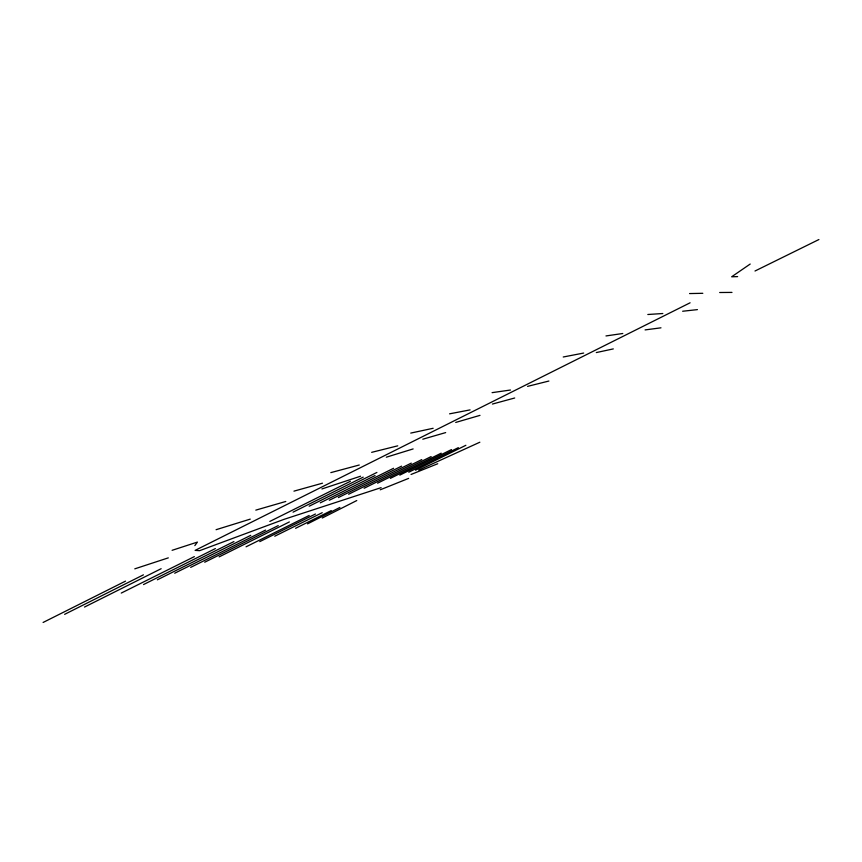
<?xml version="1.0" encoding="UTF-8"?>
<svg xmlns="http://www.w3.org/2000/svg" width="862" height="862" viewBox="0 0 862 862"><rect width="100%" height="100%" fill="white"/><g stroke="black" fill="none" stroke-linecap="round" stroke-linejoin="round"><path stroke-width="1.29" d="M194.834 545.603L197.409 542.09L172.098 550.312M750.199 264.041L731.655 276.788L737.624 276.605M307.551 523.87L339.908 507.449M322.269 518.008L356.76 500.553M43.1 622.461L125.518 581.128M64.628 614.347L143.415 574.846M143.534 584.565L215.381 548.566M84.487 607.063L161.151 568.704M121.262 593.078L194.349 556.615M157.347 579.814L233.914 541.584M293.048 512.157L363.204 477.128M755.004 271.013L818.9 239.539M269.828 521.424L350.403 481.276M309.156 506.22L376.899 472.441M174.695 573.23L250.734 535.356M190.664 567.39L265.582 530.076M320.265 502.848L375.067 475.544M204.714 562.229L278.243 525.604M329.327 500.251L393.578 468.281M219.131 556.884L289.352 521.941M338.367 497.557L401.573 466.148M364.141 488.258L421.798 459.575M377.599 483.183L431.151 456.569M690.096 302.799L195.124 550.376L199.628 550.667L283.889 519.398L381.123 487.644M348.625 494.238L411.293 463.12M246.058 546.81L309.199 515.465M259.774 541.627L315.438 514.011M390.367 478.356L441.225 453.164M274.752 536.218L322.237 512.685M295.591 528.309L331.288 510.584M408.782 472.214L458.347 447.647M399.817 475.124L451.494 449.565M415.506 470.199L465.868 445.298M418.716 470.092L479.843 442.217M411.045 474.466L437.745 463.734M380.217 489.81L408.631 478.388M321.903 488.959L360.575 476.212M134.784 568.845L168.305 557.865M216.082 529.699L250.271 519.118M386.316 457.194L413.135 448.93M455.707 422.434L479.994 415.365M422.8 439.211L445.665 432.595M255.809 510.132L285.775 501.479M293.953 491.146L322.474 483.194M492.407 404.062L514.7 397.996M330.825 472.624L359.271 465.006M527.576 386.37L548.9 381.036M371.662 452.345L397.738 445.837M596.299 352.569L613.313 348.905M410.743 433.09L433.144 428.285M563.231 356.997L583.66 353.054M449.576 413.835L470.081 409.892M605.975 335.943L622.773 333.497M492.083 392.652L510.476 390.023M645.088 329.909L660.982 327.819M682.65 311.247L697.423 309.62M647.825 314.501L662.813 313.52M689.557 293.565L702.81 293.306M719.673 292.509L731.978 292.412"/></g></svg>
